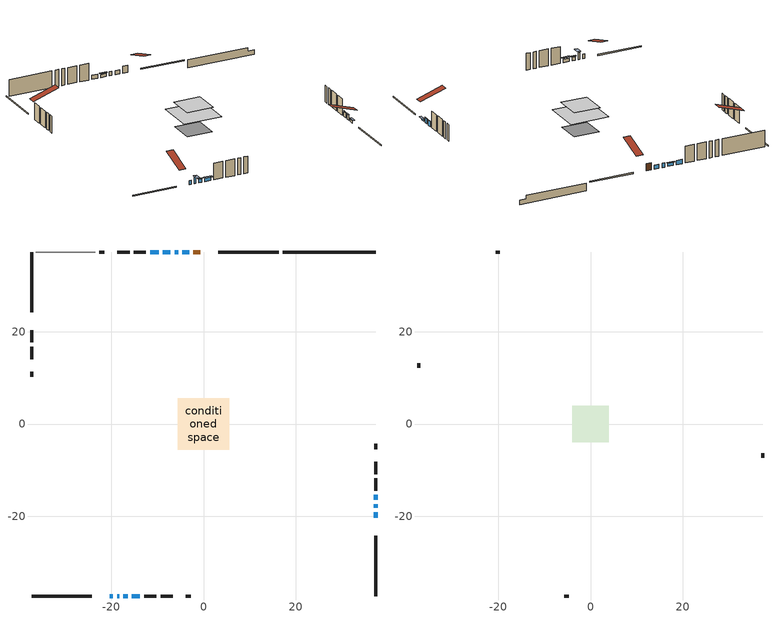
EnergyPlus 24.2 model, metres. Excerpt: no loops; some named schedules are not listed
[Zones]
conditioned space
 floor adiabatic (AdiabaticFloorConstruction): -5.63,-5.63 -5.63,5.63 5.63,5.63 5.63,-5.63 z3.82
 floor foundation (Slab1 construction): -3.71,-3.71 -3.71,3.71 3.71,3.71 3.71,-3.71 z-0.91
 wall outside (RimJoist1 construction): 16.28,37.33 3.16,37.33 / -37.33,-37.33 -24.21,-37.33 / -37.33,37.33 -37.33,24.21 / 37.33,-37.33 37.33,-24.21 z1.38:1.68
 wall outside (AdiabaticWallConstruction 1): -0.72,37.33 -2.19,37.33 z1.38:3.41
 wall outside (AdiabaticWallConstruction): -20.33,-37.33 -19.69,-37.33 / -3.12,37.33 -4.57,37.33 / -5.49,37.33 -6.29,37.33 / -9.72,37.33 -11.56,37.33 z1.38:2.6; -7.21,37.33 -8.79,37.33 z1.38:2.27; 37.33,-20.33 37.33,-19.13 z1.38:1.97; -18.77,-37.33 -18.31,-37.33 z1.38:3.41; -17.38,-37.33 -16.49,-37.33 / -15.56,-37.33 -13.78,-37.33 z1.38:2.37; 37.33,-18.2 37.33,-17.36 / 37.33,-16.44 37.33,-15.37 z1.38:2.8
 wall outside (Wall1 construction): -12.49,37.33 -15.11,37.33 / -12.85,-37.33 -10.23,-37.33 / -37.33,20.33 -37.33,17.7 / 37.33,-14.44 37.33,-11.81 z1.38:6.26
 wall outside (Wall2 construction): -16.04,37.33 -18.71,37.33 / -9.3,-37.33 -6.63,-37.33 / -37.33,16.77 -37.33,14.1 / 37.33,-10.88 37.33,-8.22 z1.38:6.26
 wall outside (Wall4 construction): -21.5,37.33 -22.6,37.33 / -3.84,-37.33 -2.74,-37.33 / -37.33,11.32 -37.33,10.21 / 37.33,-5.43 37.33,-4.33 z1.38:6.26
 wall foundation (FoundationWall1 construction): 17.21,37.33,-0.91 17.21,37.33,1.38 35.31,37.33,1.38 35.31,37.33,0.33 37.33,37.33,0.33 37.33,37.33,-0.91
 wall adiabatic (Wall5 construction): -23.53,37.33 -36.4,37.33 z1.38:6.26
 window (WindowConstruction 7): -20.33,-37.33 -19.7,-37.33 z1.38:2.6
 window (WindowConstruction 5): -3.12,37.33 -4.56,37.33 z1.38:2.6
 window (WindowConstruction 6): -5.49,37.33 -6.29,37.33 z1.38:2.6
 window (WindowConstruction 9): -7.21,37.33 -8.79,37.33 z1.38:2.27
 window (WindowConstruction 10): 37.33,-20.33 37.33,-19.13 z1.38:1.97
 window (WindowConstruction 8): -18.77,-37.33 -18.31,-37.33 z1.38:3.41
 window (WindowConstruction): -17.38,-37.33 -16.49,-37.33 z1.38:2.37
 window (WindowConstruction 1): 37.33,-18.2 37.33,-17.36 z1.38:2.8
 window (WindowConstruction 2): 37.33,-16.44 37.33,-15.37 z1.38:2.8
 window (WindowConstruction 3): -9.72,37.33 -11.56,37.33 z1.38:2.6
 window (WindowConstruction 4): -15.56,-37.33 -13.78,-37.33 z1.38:2.37
 door (Door): -0.72,37.33 -2.19,37.33 z1.38:3.41
 ceiling adiabatic (AdiabaticFloorConstruction): 5.63,-5.63 5.63,5.63 -5.63,5.63 -5.63,-5.63 z3.82
attic - vented
 floor to conditioned space (Floor1 construction Reversed): -3.94,-3.94 -3.94,3.94 3.94,3.94 3.94,-3.94 z6.26
 wall outside (Wall3 construction): -19.64,37.33 -20.57,37.33 / -5.7,-37.33 -4.77,-37.33 / -37.33,13.17 -37.33,12.25 / 37.33,-7.29 37.33,-6.36 z1.38:6.26
 roof outside (Roof1 construction): 0.21,37.33,6.26 0.21,29.66,8.81 2.23,29.66,8.81 2.23,37.33,6.26; -21.26,-37.33,6.26 -21.26,-29.66,8.81 -23.28,-29.66,8.81 -23.28,-37.33,6.26; -37.33,21.26,6.26 -29.66,21.26,8.81 -29.66,23.28,8.81 -37.33,23.28,6.26; 37.33,-21.26,6.26 29.66,-21.26,8.81 29.66,-23.28,8.81 37.33,-23.28,6.26
shading: -9.09,37.33 -6.92,37.33 -6.92,37.62 -9.09,37.62 z2.57; 37.33,-18.83 37.33,-20.63 37.93,-20.63 37.93,-18.83 z2.26; -18.01,-37.33 -19.07,-37.33 -19.07,-39.15 -18.01,-39.15 z3.71; -16.19,-37.33 -17.68,-37.33 -17.68,-37.62 -16.19,-37.62 z2.67; 37.33,-17.22 37.33,-18.35 37.47,-18.35 37.47,-17.22 z2.95; 37.33,-15.22 37.33,-16.59 37.47,-16.59 37.47,-15.22 z2.95; -13.48,-37.33 -15.86,-37.33 -15.86,-37.93 -13.48,-37.93 z2.67
[Building]
Building 1: Terrain=Suburbs
[Site:Location]
Halifax Intl AP_NS: Latitude {deg}=44.88; Longitude {deg}=-63.51; Time Zone {hr}=-4; Elevation {m}=145; Keep Site Location Information=Yes
[Site:GroundTemperature:Shallow]
3.15511, 1.33576, 1.19006, 2.05344, 5.51939, 8.9692, 11.96, 13.8546, 14.0156, 12.4746, 9.56009, 6.2161
[Site:WaterMainsTemperature]
Calculation Method=Schedule; Temperature Schedule=mains temperature schedule
[Material] Roughness=Rough; Thermal Absorptance=0.9
Name | Thickness {m} | Conductivity {W/m-K} | Density {kg/m3} | Specific Heat {J/kg-K} | Solar Absorptance | Visible Absorptance
asphalt or fiberglass shingles | 0.00635 | 0.162714 | 1121.4 | 1465.45 | 0.4 | 0.4
ceiling loosefill ins | 0.254 | 0.0480833 | 16.02 | 1046.75 | 0.7 | 0.7
ceiling stud and cavity | 0.1397 | 0.104391 | 65.682 | 1177.47 | 0.7 | 0.7
concrete 4.0 in. | 0.1016 | 1.803125 | 2242.8 | 837.4 | 0.7 | 0.7
concrete 8.0 in. | 0.2032 | 1.803125 | 2242.8 | 837.4 | 0.7 | 0.7
door material | 0.04445 | 0.053851 | 512.64 | 1214.23 | 0.7 | 0.7
floor covering | 0.0127 | 0.0433444 | 54.468 | 1339.84 | 0.6 | 0.6
floor rigid ins; wall rigid ins 2 | 0.512978 | 0.029427 | 32.04 | 1214.23 | 0.7 | 0.7
floor stud and cavity | 0.1397 | 1.75129 | 37.0049 | 1207.88 | 0.7 | 0.7
furniture material conditioned space 1 | 0.1524 | 0.115458 | 640.8 | 1214.23 | 0.6 | 0.6
gypsum board | 0.0127 | 0.160291 | 801 | 837.4 | 0.6 | 0.6
osb sheathing 0.5 in. | 0.0127 | 0.115458 | 512.64 | 1214.23 | 0.7 | 0.7
osb sheathing 0.75 in. | 0.01905 | 0.115458 | 512.64 | 1214.23 | 0.7 | 0.7
osb sheathing 2.0 in. | 0.0508 | 0.115458 | 512.64 | 1214.23 | 0.7 | 0.7
rim joist rigid ins; wall rigid ins | 0.051816 | 0.029427 | 32.04 | 1214.23 | 0.7 | 0.7
rim joist stud and cavity | 0.0508 | 0.0406006 | 125.044 | 1163.47 | 0.6 | 0.6
slab rigid ins | 0.0309699 | 0.029427 | 32.04 | 1214.23 | 0.7 | 0.7
wall rigid ins 1 | 0.051816 | 0.029427 | 32.04 | 1214.23 | 0.4 | 0.4
wall stud and cavity | 0.1397 | 0.180727 | 139.0536 | 1170.24 | 0.7 | 0.7
wall stud and cavity 1 | 0.1397 | 0.18281 | 139.0536 | 1170.24 | 0.7 | 0.7
wall stud and cavity 2 | 0.0889 | 6.9971 | 50.32683 | 1063.81 | 0.6 | 0.6
wall stud and cavity 3 | 0.1397 | 0.209472 | 139.0536 | 1170.24 | 0.7 | 0.7
wall stud and cavity 4 | 0.1397 | 0.149261 | 139.0536 | 1170.24 | 0.7 | 0.7
wall stud and cavity 5 | 0.0889 | 0.380278 | 52.3479 | 1209.89 | 0.7 | 0.7
wall stud and cavity 6 | 0.0889 | 0.391764 | 83.0341 | 1211.67 | 0.7 | 0.7
wood siding | 0.0254 | 0.102417 | 544.68 | 1172.36 | 0.4 | 0.4
wood siding 1 | 0.00254 | 0.102417 | 544.68 | 1172.36 | 0.4 | 0.4
wood siding 2; wood siding 3; wood siding 4 | 0.0254 | 0.102417 | 544.68 | 1172.36 | 0.7 | 0.7
[WindowMaterial:SimpleGlazingSystem]
Name | U-Factor {W/m2-K} | Solar Heat Gain Coefficient
WindowMaterial | 3.01729 | 0.51
WindowMaterial 1 | 2.168996 | 0.55
WindowMaterial 2 | 2.495481 | 0.41
WindowMaterial 3 | 2.95653 | 0.6
WindowMaterial 4 | 2.96619 | 0.58
WindowMaterial 5 | 3.006501 | 0.53
WindowMaterial 6 | 2.986628 | 0.61
WindowMaterial 7 | 3.13369 | 0.48
WindowMaterial 8 | 2.94461 | 0.59
WindowMaterial 9 | 3.02297 | 0.49
[Construction]
AdiabaticFloorConstruction: floor stud and cavity, floor rigid ins, osb sheathing 0.75 in., floor covering
AdiabaticWallConstruction: wood siding 3, wall rigid ins 2, wall stud and cavity 5, gypsum board
AdiabaticWallConstruction 1: wood siding 4, wall rigid ins 2, wall stud and cavity 5, gypsum board
Door: door material
Floor1 construction Reversed: gypsum board, ceiling stud and cavity, ceiling loosefill ins
FoundationWall1 construction: concrete 8.0 in.
furniture construction conditioned space 1: furniture material conditioned space 1
PartitionWallConstruction: gypsum board, wall stud and cavity 6, gypsum board
RimJoist1 construction: wood siding 2, rim joist rigid ins, osb sheathing 2.0 in., rim joist stud and cavity
Roof1 construction: asphalt or fiberglass shingles
Slab1 construction: slab rigid ins, concrete 4.0 in.
Wall1 construction: wood siding, wall rigid ins, osb sheathing 0.5 in., wall stud and cavity, gypsum board
Wall2 construction: wood siding, wall rigid ins, osb sheathing 0.5 in., wall stud and cavity 1, gypsum board
Wall3 construction: wood siding 1, wall stud and cavity 2
Wall4 construction: wood siding, wall rigid ins, osb sheathing 0.5 in., wall stud and cavity 3, gypsum board
Wall5 construction: wall rigid ins 1, osb sheathing 0.5 in., wall stud and cavity 4, gypsum board
WindowConstruction; WindowConstruction 4: WindowMaterial
WindowConstruction 1: WindowMaterial 1
WindowConstruction 10: WindowMaterial 9
WindowConstruction 2: WindowMaterial 2
WindowConstruction 3: WindowMaterial 3
WindowConstruction 5: WindowMaterial 4
WindowConstruction 6: WindowMaterial 5
WindowConstruction 7: WindowMaterial 6
WindowConstruction 8: WindowMaterial 7
WindowConstruction 9: WindowMaterial 8
[Zone] Multiplier=1; Part of Total Floor Area=Yes
Name | Volume {m3}
attic - vented | 25.7111
conditioned space | 437.7
[Space]
Name | Zone | Volume {m3}
attic - vented 1 | attic - vented | 25.7111
conditioned space 1 | conditioned space | 437.7
[ZoneInfiltration:EffectiveLeakageArea]
infil attic - vented 1: Zone or Space=attic - vented 1; Schedule=Always On Discrete; Effective Air Leakage Area {cm2}=2219.82; Stack Coefficient=0.000516851; Wind Coefficient=1.53604e-05
[ZoneMixing]
whole house fan mix: Zone or Space=attic - vented; Schedule=Always On Continuous; Design Flow Rate Calculation Method=Flow/Zone; Design Flow Rate {m3/s}=0; Source Zone or Space=conditioned space
[SurfaceProperty:ExposedFoundationPerimeter]
Slab1: Exposed Perimeter Calculation Method=TotalExposedPerimeter; Total Exposed Perimeter {m}=20.117
[InternalMass] Zone or ZoneList=conditioned space; Space or SpaceList=conditioned space 1
Name | Construction | Surface Area {m2}
furniture mass conditioned space 1 | furniture construction conditioned space 1 | 72.6401
partition wall mass | PartitionWallConstruction | 181.6
[Lights]
interior lighting: Zone or ZoneList or Space or SpaceList=conditioned space 1; Schedule=interior lighting schedule; Design Level Calculation Method=LightingLevel; Lighting Level {W}=343.2; Return Air Fraction=0; Fraction Radiant=0.6; Fraction Visible=0.2; Fraction Replaceable=1
[People]
occupants: Zone or ZoneList or Space or SpaceList=conditioned space 1; Number of People Schedule=occupants schedule; Number of People Calculation Method=People; Number of People=3; Fraction Radiant=0.314171; Sensible Heat Fraction=0.56303; Activity Level Schedule=occupants activity schedule; Carbon Dioxide Generation Rate {m3/s-W}=0; Enable ASHRAE 55 Comfort Warnings=No; Mean Radiant Temperature Calculation Type=EnclosureAveraged
[ElectricEquipment] Zone or ZoneList or Space or SpaceList=conditioned space 1; Design Level Calculation Method=EquipmentLevel
Name | Schedule | Design Level {W} | Fraction Latent | Fraction Radiant | Fraction Lost
clothes dryer | clothes dryer schedule | 140.772 | 0.015 | 0.081 | 0.85
clothes washer | clothes washer schedule | 32.1985 | 0.03 | 0.162 | 0.7
cooking range | cooking range schedule | 208.969 | 0.08 | 0.432 | 0.2
dishwasher | dishwasher schedule | 66.8632 | 0.3 | 0.18 | 0.4
fridge | fridge schedule | 72.9452 | 0 | 0.6 | 0
mech vent bath fan 0 | mech vent bath fan 0 schedule | 50.2 | 0 | 0 | 1
mech vent bath fan 1 | mech vent bath fan 1 schedule | 50.2 | 0 | 0 | 1
mech vent house fan | mech vent house fan schedule | 19.9167 | 0 | 0 | 0.5
mech vent house fan cfis | mech vent house fan cfis schedule | 0 | 0 | 0 | 0
mech vent range fan 0 | mech vent range fan 0 schedule | 57 | 0 | 0 | 1
misc plug loads | misc plug loads schedule | 494.7 | 0.045 | 0.513 | 0.1
whole house fan | Always On Discrete | 0 | 0 | 0 | 1
[OtherEquipment] Zone or ZoneList or Space or SpaceList=conditioned space 1; Design Level Calculation Method=EquipmentLevel
Name | Fuel Type | Schedule | Design Level {W} | Fraction Latent | Fraction Radiant | Fraction Lost
clothes dryer 1 | Electricity | clothes dryer schedule | 0 | 0.015 | 0.081 | 0.85
cooking range 1 | Electricity | cooking range schedule | 0 | 0.08 | 0.432 | 0.2
general water use latent | None | general water use schedule | 59.3978 | 1 | 0 | 0
general water use sensible | None | general water use schedule | -58.539 | 0 | 0.6 | 0
mech vent house fan latent load | None | Always On Discrete | 0 | 1 | 0 | 0
mech vent house fan sensible load | None | Always On Discrete | 0 | 0 | 0 | 0
water heater energy adjustment1 | FuelOilNo2 | Always On Discrete | 0.01 | 0 | 0 | 1
[ZoneInfiltration:DesignFlowRate] Zone or ZoneList or Space or SpaceList=conditioned space 1; Schedule=Always On Discrete; Design Flow Rate Calculation Method=Flow/Zone; Design Flow Rate {m3/s}=0
infil flow; natural vent flow; whole house fan flow
[Foundation:Kiva]
Foundation Kiva 1: Initial Indoor Air Temperature {C}=18; Wall Height Above Grade {m}=1.379982; Wall Depth Below Slab {m}=0.2032
[Foundation:Kiva:Settings]
Soil Conductivity {W/m-K}=0.849921; Soil Density {kg/m3}=1842.3; Soil Specific Heat {J/kg-K}=418.7; Ground Solar Absorptivity=0.9; Ground Thermal Absorptivity=0.9; Ground Surface Roughness {m}=0.03; Far-Field Width {m}=40; Deep-Ground Boundary Condition=ZeroFlux; Deep-Ground Depth {m}=40; Minimum Cell Dimension {m}=0.2; Maximum Cell Growth Coefficient=3; Simulation Timestep=Timestep
[Exterior:Lights]
exterior lighting: Schedule=exterior lighting schedule; Design Level {W}=75.6
[EnergyManagementSystem:GlobalVariable]
infil_program_Qfan
infil_program_Qinf
natural_vent_program_Qnv
natural_vent_program_Qwhf
[EnergyManagementSystem:Sensor]
Name | Output:Variable or Output:Meter Index Key | Output:Variable or Output:Meter
airflow_gain | infil flow | Infiltration Sensible Heat Gain Energy
airflow_gain_1 | natural vent flow | Infiltration Sensible Heat Gain Energy
airflow_gain_2 | whole house fan flow | Infiltration Sensible Heat Gain Energy
airflow_loss | infil flow | Infiltration Sensible Heat Loss Energy
airflow_loss_1 | natural vent flow | Infiltration Sensible Heat Loss Energy
airflow_loss_2 | whole house fan flow | Infiltration Sensible Heat Loss Energy
clg_load_cond |  | Cooling:EnergyTransfer:Zone:CONDITIONED SPACE
clg_sp_s; clg_sp_s_1 | cooling setpoint | Schedule Value
clothes_dryer_exhaust_0_sch_s | clothes dryer exhaust 0 schedule | Schedule Value
cool_season | cooling season schedule | Schedule Value
htg_load_cond |  | Heating:EnergyTransfer:Zone:CONDITIONED SPACE
htg_sp_s; htg_sp_s_1 | heating setpoint | Schedule Value
ig_ee_conv | clothes dryer | Electric Equipment Convective Heating Energy
ig_ee_conv_2 | cooking range | Electric Equipment Convective Heating Energy
ig_ee_conv_4 | fridge | Electric Equipment Convective Heating Energy
ig_ee_conv_5 | misc plug loads | Electric Equipment Convective Heating Energy
ig_ee_conv_6 | whole house fan | Electric Equipment Convective Heating Energy
ig_ee_rad | clothes dryer | Electric Equipment Radiant Heating Energy
ig_ee_rad_2 | cooking range | Electric Equipment Radiant Heating Energy
ig_ee_rad_4 | fridge | Electric Equipment Radiant Heating Energy
ig_ee_rad_5 | misc plug loads | Electric Equipment Radiant Heating Energy
ig_ee_rad_6 | whole house fan | Electric Equipment Radiant Heating Energy
ig_lgt_conv | interior lighting | Lights Convective Heating Energy
ig_lgt_rad | interior lighting | Lights Radiant Heating Energy
ig_lgt_vis | interior lighting | Lights Visible Radiation Heating Energy
ig_oe_conv | clothes dryer 1 | Other Equipment Convective Heating Energy
ig_oe_conv_1 | cooking range 1 | Other Equipment Convective Heating Energy
ig_oe_conv_2 | general water use latent | Other Equipment Convective Heating Energy
ig_oe_conv_3 | general water use sensible | Other Equipment Convective Heating Energy
ig_oe_conv_4 | water heater energy adjustment1 | Other Equipment Convective Heating Energy
ig_oe_rad | clothes dryer 1 | Other Equipment Radiant Heating Energy
ig_oe_rad_1 | cooking range 1 | Other Equipment Radiant Heating Energy
ig_oe_rad_2 | general water use latent | Other Equipment Radiant Heating Energy
ig_oe_rad_3 | general water use sensible | Other Equipment Radiant Heating Energy
ig_oe_rad_4 | water heater energy adjustment1 | Other Equipment Radiant Heating Energy
ig_ppl_conv | occupants | People Convective Heating Energy
ig_ppl_rad | occupants | People Radiant Heating Energy
im_conv | furniture mass conditioned space 1 | Surface Inside Face Convection Heat Gain Energy
im_conv_1 | partition wall mass | Surface Inside Face Convection Heat Gain Energy
im_ig | furniture mass conditioned space 1 | Surface Inside Face Internal Gains Radiation Heat Gain Energy
im_ig_1 | partition wall mass | Surface Inside Face Internal Gains Radiation Heat Gain Energy
im_lgt | furniture mass conditioned space 1 | Surface Inside Face Lights Radiation Heat Gain Energy
im_lgt_1 | partition wall mass | Surface Inside Face Lights Radiation Heat Gain Energy
im_sol | furniture mass conditioned space 1 | Surface Inside Face Solar Radiation Heat Gain Energy
im_sol_1 | partition wall mass | Surface Inside Face Solar Radiation Heat Gain Energy
im_surf | furniture mass conditioned space 1 | Surface Inside Face Net Surface Thermal Radiation Heat Gain Energy
im_surf_1 | partition wall mass | Surface Inside Face Net Surface Thermal Radiation Heat Gain Energy
mech_vent_bath_fan_0_sch_s | mech vent bath fan 0 schedule | Schedule Value
mech_vent_bath_fan_1_sch_s | mech vent bath fan 1 schedule | Schedule Value
mech_vent_range_fan_0_sch_s | mech vent range fan 0 schedule | Schedule Value
mv_conv | mech vent bath fan 0 | Electric Equipment Convective Heating Energy
mv_conv_1 | mech vent bath fan 1 | Electric Equipment Convective Heating Energy
mv_conv_2 | mech vent house fan | Electric Equipment Convective Heating Energy
mv_conv_3 | mech vent house fan cfis | Electric Equipment Convective Heating Energy
mv_conv_4 | mech vent range fan 0 | Electric Equipment Convective Heating Energy
mv_conv_5 | mech vent house fan latent load | Other Equipment Convective Heating Energy
mv_conv_6 | mech vent house fan sensible load | Other Equipment Convective Heating Energy
mv_rad | mech vent bath fan 0 | Electric Equipment Radiant Heating Energy
mv_rad_1 | mech vent bath fan 1 | Electric Equipment Radiant Heating Energy
mv_rad_2 | mech vent house fan | Electric Equipment Radiant Heating Energy
mv_rad_3 | mech vent house fan cfis | Electric Equipment Radiant Heating Energy
mv_rad_4 | mech vent range fan 0 | Electric Equipment Radiant Heating Energy
mv_rad_5 | mech vent house fan latent load | Other Equipment Radiant Heating Energy
mv_rad_6 | mech vent house fan sensible load | Other Equipment Radiant Heating Energy
natural_vent_s | natural vent schedule | Schedule Value
out_pb_s |  | Site Outdoor Air Barometric Pressure
out_wt_s |  | Site Outdoor Air Humidity Ratio
site_vw_s |  | Site Wind Speed
ss_back_out | Window1 | Surface Window Shortwave from Zone Back Out Window Heat Transfer Rate
ss_back_out_1 | Window11 | Surface Window Shortwave from Zone Back Out Window Heat Transfer Rate
ss_back_out_10 | Window9 | Surface Window Shortwave from Zone Back Out Window Heat Transfer Rate
ss_back_out_2 | Window12 | Surface Window Shortwave from Zone Back Out Window Heat Transfer Rate
ss_back_out_3 | Window13 | Surface Window Shortwave from Zone Back Out Window Heat Transfer Rate
ss_back_out_4 | Window14 | Surface Window Shortwave from Zone Back Out Window Heat Transfer Rate
ss_back_out_5 | Window2 | Surface Window Shortwave from Zone Back Out Window Heat Transfer Rate
ss_back_out_6 | Window4 | Surface Window Shortwave from Zone Back Out Window Heat Transfer Rate
ss_back_out_7 | Window5 | Surface Window Shortwave from Zone Back Out Window Heat Transfer Rate
ss_back_out_8 | Window6 | Surface Window Shortwave from Zone Back Out Window Heat Transfer Rate
ss_back_out_9 | Window8 | Surface Window Shortwave from Zone Back Out Window Heat Transfer Rate
ss_conv | Door1 | Surface Inside Face Convection Heat Gain Energy
ss_conv_1 | Window1 | Surface Inside Face Convection Heat Gain Energy
ss_conv_10 | Window8 | Surface Inside Face Convection Heat Gain Energy
ss_conv_11 | Window9 | Surface Inside Face Convection Heat Gain Energy
ss_conv_2 | Window11 | Surface Inside Face Convection Heat Gain Energy
ss_conv_3 | Window12 | Surface Inside Face Convection Heat Gain Energy
ss_conv_4 | Window13 | Surface Inside Face Convection Heat Gain Energy
ss_conv_5 | Window14 | Surface Inside Face Convection Heat Gain Energy
ss_conv_6 | Window2 | Surface Inside Face Convection Heat Gain Energy
ss_conv_7 | Window4 | Surface Inside Face Convection Heat Gain Energy
ss_conv_8 | Window5 | Surface Inside Face Convection Heat Gain Energy
ss_conv_9 | Window6 | Surface Inside Face Convection Heat Gain Energy
ss_ig | Door1 | Surface Inside Face Internal Gains Radiation Heat Gain Energy
ss_ig_1 | Window1 | Surface Inside Face Internal Gains Radiation Heat Gain Energy
ss_ig_10 | Window8 | Surface Inside Face Internal Gains Radiation Heat Gain Energy
ss_ig_11 | Window9 | Surface Inside Face Internal Gains Radiation Heat Gain Energy
ss_ig_2 | Window11 | Surface Inside Face Internal Gains Radiation Heat Gain Energy
ss_ig_3 | Window12 | Surface Inside Face Internal Gains Radiation Heat Gain Energy
ss_ig_4 | Window13 | Surface Inside Face Internal Gains Radiation Heat Gain Energy
ss_ig_5 | Window14 | Surface Inside Face Internal Gains Radiation Heat Gain Energy
ss_ig_6 | Window2 | Surface Inside Face Internal Gains Radiation Heat Gain Energy
ss_ig_7 | Window4 | Surface Inside Face Internal Gains Radiation Heat Gain Energy
ss_ig_8 | Window5 | Surface Inside Face Internal Gains Radiation Heat Gain Energy
ss_ig_9 | Window6 | Surface Inside Face Internal Gains Radiation Heat Gain Energy
ss_lgt | Door1 | Surface Inside Face Lights Radiation Heat Gain Energy
ss_sol | Door1 | Surface Inside Face Solar Radiation Heat Gain Energy
ss_surf | Door1 | Surface Inside Face Net Surface Thermal Radiation Heat Gain Energy
ss_surf_1 | Window1 | Surface Inside Face Net Surface Thermal Radiation Heat Gain Energy
ss_surf_10 | Window8 | Surface Inside Face Net Surface Thermal Radiation Heat Gain Energy
ss_surf_11 | Window9 | Surface Inside Face Net Surface Thermal Radiation Heat Gain Energy
ss_surf_2 | Window11 | Surface Inside Face Net Surface Thermal Radiation Heat Gain Energy
ss_surf_3 | Window12 | Surface Inside Face Net Surface Thermal Radiation Heat Gain Energy
ss_surf_4 | Window13 | Surface Inside Face Net Surface Thermal Radiation Heat Gain Energy
ss_surf_5 | Window14 | Surface Inside Face Net Surface Thermal Radiation Heat Gain Energy
ss_surf_6 | Window2 | Surface Inside Face Net Surface Thermal Radiation Heat Gain Energy
ss_surf_7 | Window4 | Surface Inside Face Net Surface Thermal Radiation Heat Gain Energy
ss_surf_8 | Window5 | Surface Inside Face Net Surface Thermal Radiation Heat Gain Energy
ss_surf_9 | Window6 | Surface Inside Face Net Surface Thermal Radiation Heat Gain Energy
ss_trans_in | Window1 | Surface Window Transmitted Solar Radiation Rate
ss_trans_in_1 | Window11 | Surface Window Transmitted Solar Radiation Rate
ss_trans_in_10 | Window9 | Surface Window Transmitted Solar Radiation Rate
ss_trans_in_2 | Window12 | Surface Window Transmitted Solar Radiation Rate
ss_trans_in_3 | Window13 | Surface Window Transmitted Solar Radiation Rate
ss_trans_in_4 | Window14 | Surface Window Transmitted Solar Radiation Rate
ss_trans_in_5 | Window2 | Surface Window Transmitted Solar Radiation Rate
ss_trans_in_6 | Window4 | Surface Window Transmitted Solar Radiation Rate
ss_trans_in_7 | Window5 | Surface Window Transmitted Solar Radiation Rate
ss_trans_in_8 | Window6 | Surface Window Transmitted Solar Radiation Rate
ss_trans_in_9 | Window8 | Surface Window Transmitted Solar Radiation Rate
ss_trans_out | Window1 | Surface Inside Face Initial Transmitted Diffuse Transmitted Out Window Solar Radiation Rate
ss_trans_out_1 | Window11 | Surface Inside Face Initial Transmitted Diffuse Transmitted Out Window Solar Radiation Rate
ss_trans_out_10 | Window9 | Surface Inside Face Initial Transmitted Diffuse Transmitted Out Window Solar Radiation Rate
ss_trans_out_2 | Window12 | Surface Inside Face Initial Transmitted Diffuse Transmitted Out Window Solar Radiation Rate
ss_trans_out_3 | Window13 | Surface Inside Face Initial Transmitted Diffuse Transmitted Out Window Solar Radiation Rate
ss_trans_out_4 | Window14 | Surface Inside Face Initial Transmitted Diffuse Transmitted Out Window Solar Radiation Rate
ss_trans_out_5 | Window2 | Surface Inside Face Initial Transmitted Diffuse Transmitted Out Window Solar Radiation Rate
ss_trans_out_6 | Window4 | Surface Inside Face Initial Transmitted Diffuse Transmitted Out Window Solar Radiation Rate
ss_trans_out_7 | Window5 | Surface Inside Face Initial Transmitted Diffuse Transmitted Out Window Solar Radiation Rate
ss_trans_out_8 | Window6 | Surface Inside Face Initial Transmitted Diffuse Transmitted Out Window Solar Radiation Rate
ss_trans_out_9 | Window8 | Surface Inside Face Initial Transmitted Diffuse Transmitted Out Window Solar Radiation Rate
s_conv | Floor1 | Surface Inside Face Convection Heat Gain Energy
s_conv_1 | FoundationWall1 | Surface Inside Face Convection Heat Gain Energy
s_conv_10 | Wall1:180 | Surface Inside Face Convection Heat Gain Energy
s_conv_11 | Wall1:270 | Surface Inside Face Convection Heat Gain Energy
s_conv_12 | Wall1:90 | Surface Inside Face Convection Heat Gain Energy
s_conv_13 | Wall2:0 | Surface Inside Face Convection Heat Gain Energy
s_conv_14 | Wall2:180 | Surface Inside Face Convection Heat Gain Energy
s_conv_15 | Wall2:270 | Surface Inside Face Convection Heat Gain Energy
s_conv_16 | Wall2:90 | Surface Inside Face Convection Heat Gain Energy
s_conv_17 | Wall4:0 | Surface Inside Face Convection Heat Gain Energy
